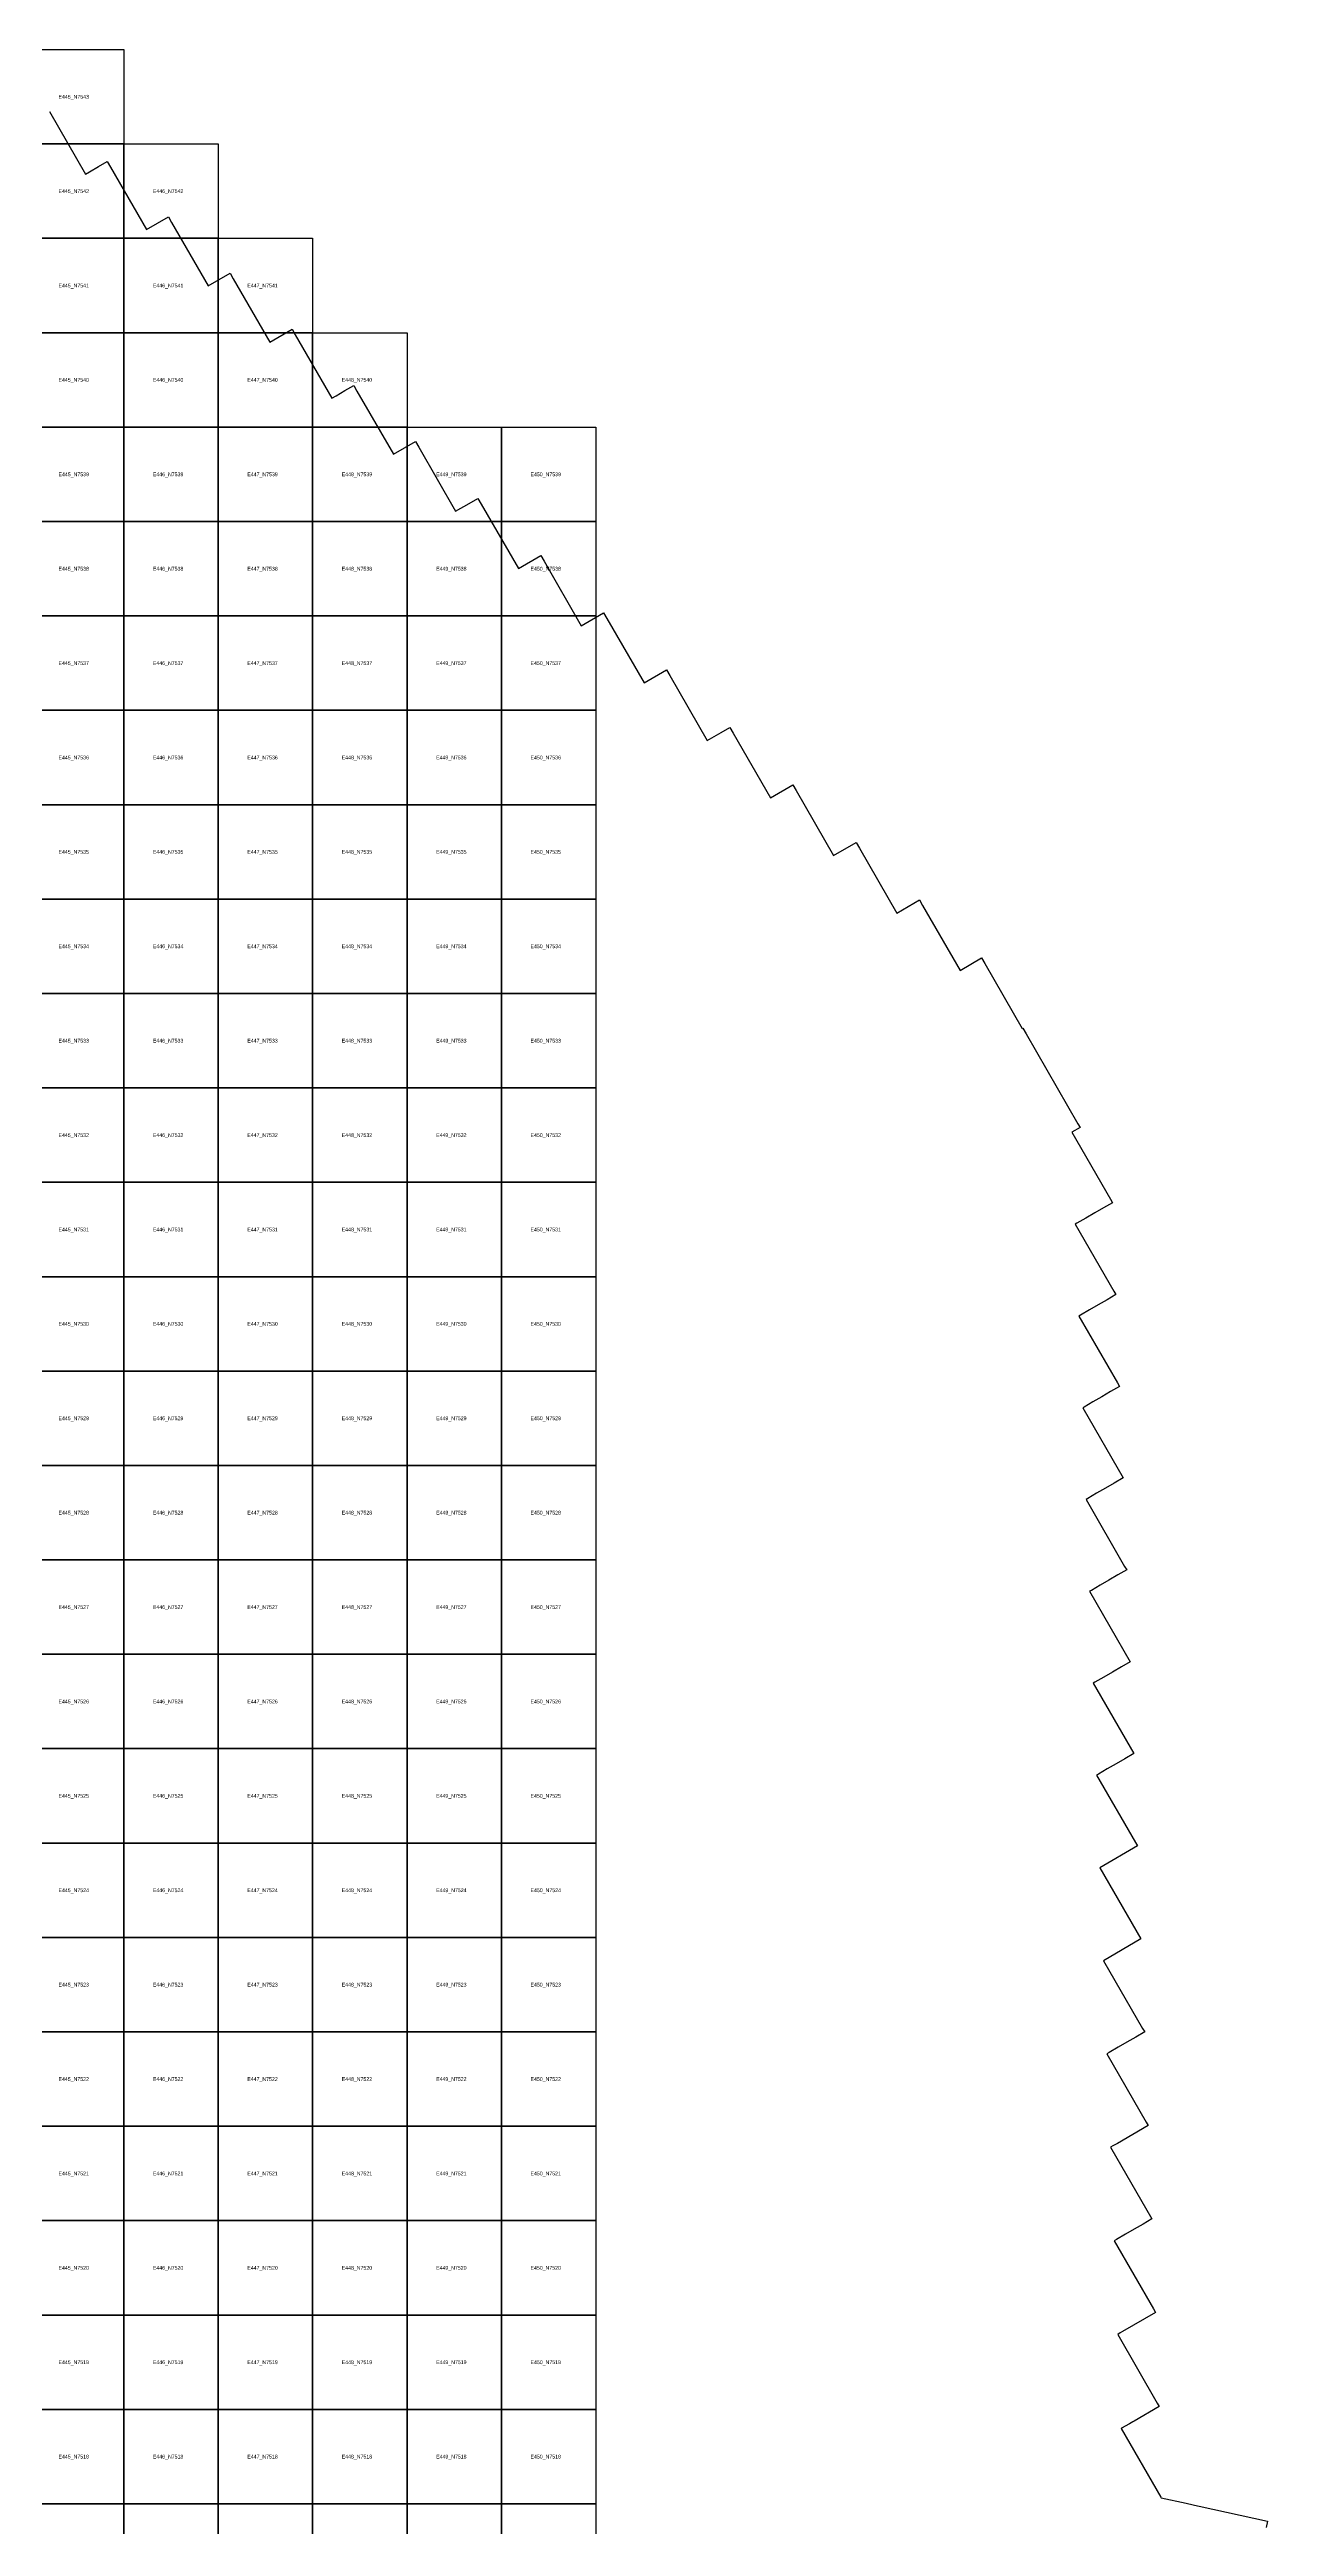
# Model space of a CAD drawing. Extents: x 325010 to 598009, y 7224244 to 7547000.
# Drawn here: x 445213 to 458115, y 7517760 to 7544000 of the extents above; entities that cross this region are included whole.
import ezdxf

# ---------------------------------------------------------------- set-up
doc = ezdxf.new("R2010")
doc.units = 0
doc.layers.add('Limpopo_1', color=7, linetype='Continuous')
doc.layers.add('R', color=7, linetype='Continuous')

msp = doc.modelspace()

# ---------------------------------------------------------------- linework, layer by layer
for points in [[(450000, 7539000), (450000, 7540000), (451000, 7540000), (451000, 7539000)], [(450000, 7538000), (450000, 7539000), (451000, 7539000), (451000, 7538000)], [(450000, 7537000), (450000, 7538000), (451000, 7538000), (451000, 7537000)], [(450000, 7536000), (450000, 7537000), (451000, 7537000), (451000, 7536000)], [(450000, 7535000), (450000, 7536000), (451000, 7536000), (451000, 7535000)], [(450000, 7534000), (450000, 7535000), (451000, 7535000), (451000, 7534000)], [(450000, 7533000), (450000, 7534000), (451000, 7534000), (451000, 7533000)], [(450000, 7532000), (450000, 7533000), (451000, 7533000), (451000, 7532000)], [(450000, 7531000), (450000, 7532000), (451000, 7532000), (451000, 7531000)], [(450000, 7530000), (450000, 7531000), (451000, 7531000), (451000, 7530000)], [(450000, 7529000), (450000, 7530000), (451000, 7530000), (451000, 7529000)], [(450000, 7528000), (450000, 7529000), (451000, 7529000), (451000, 7528000)], [(450000, 7527000), (450000, 7528000), (451000, 7528000), (451000, 7527000)], [(450000, 7526000), (450000, 7527000), (451000, 7527000), (451000, 7526000)], [(450000, 7525000), (450000, 7526000), (451000, 7526000), (451000, 7525000)], [(450000, 7524000), (450000, 7525000), (451000, 7525000), (451000, 7524000)], [(450000, 7523000), (450000, 7524000), (451000, 7524000), (451000, 7523000)], [(450000, 7522000), (450000, 7523000), (451000, 7523000), (451000, 7522000)], [(450000, 7521000), (450000, 7522000), (451000, 7522000), (451000, 7521000)], [(450000, 7520000), (450000, 7521000), (451000, 7521000), (451000, 7520000)], [(450000, 7519000), (450000, 7520000), (451000, 7520000), (451000, 7519000)], [(450000, 7518000), (450000, 7519000), (451000, 7519000), (451000, 7518000)], [(450000, 7517000), (450000, 7518000), (451000, 7518000), (451000, 7517000)]]:
    msp.add_lwpolyline(points, close=True)
at = {"layer": 'Limpopo_1'}
for points in [[(445000, 7543000), (445000, 7544000), (446000, 7544000), (446000, 7543000)], [(445000, 7542000), (445000, 7543000), (446000, 7543000), (446000, 7542000)], [(446000, 7542000), (446000, 7543000), (447000, 7543000), (447000, 7542000)], [(445000, 7541000), (445000, 7542000), (446000, 7542000), (446000, 7541000)], [(446000, 7541000), (446000, 7542000), (447000, 7542000), (447000, 7541000)], [(447000, 7541000), (447000, 7542000), (448000, 7542000), (448000, 7541000)], [(445000, 7540000), (445000, 7541000), (446000, 7541000), (446000, 7540000)], [(446000, 7540000), (446000, 7541000), (447000, 7541000), (447000, 7540000)], [(447000, 7540000), (447000, 7541000), (448000, 7541000), (448000, 7540000)], [(448000, 7540000), (448000, 7541000), (449000, 7541000), (449000, 7540000)], [(445000, 7539000), (445000, 7540000), (446000, 7540000), (446000, 7539000)], [(446000, 7539000), (446000, 7540000), (447000, 7540000), (447000, 7539000)], [(447000, 7539000), (447000, 7540000), (448000, 7540000), (448000, 7539000)], [(448000, 7539000), (448000, 7540000), (449000, 7540000), (449000, 7539000)], [(449000, 7539000), (449000, 7540000), (450000, 7540000), (450000, 7539000)], [(445000, 7538000), (445000, 7539000), (446000, 7539000), (446000, 7538000)], [(446000, 7538000), (446000, 7539000), (447000, 7539000), (447000, 7538000)], [(447000, 7538000), (447000, 7539000), (448000, 7539000), (448000, 7538000)], [(448000, 7538000), (448000, 7539000), (449000, 7539000), (449000, 7538000)], [(449000, 7538000), (449000, 7539000), (450000, 7539000), (450000, 7538000)], [(445000, 7537000), (445000, 7538000), (446000, 7538000), (446000, 7537000)], [(446000, 7537000), (446000, 7538000), (447000, 7538000), (447000, 7537000)], [(447000, 7537000), (447000, 7538000), (448000, 7538000), (448000, 7537000)], [(448000, 7537000), (448000, 7538000), (449000, 7538000), (449000, 7537000)], [(449000, 7537000), (449000, 7538000), (450000, 7538000), (450000, 7537000)], [(445000, 7536000), (445000, 7537000), (446000, 7537000), (446000, 7536000)], [(446000, 7536000), (446000, 7537000), (447000, 7537000), (447000, 7536000)], [(447000, 7536000), (447000, 7537000), (448000, 7537000), (448000, 7536000)], [(448000, 7536000), (448000, 7537000), (449000, 7537000), (449000, 7536000)], [(449000, 7536000), (449000, 7537000), (450000, 7537000), (450000, 7536000)], [(445000, 7535000), (445000, 7536000), (446000, 7536000), (446000, 7535000)], [(446000, 7535000), (446000, 7536000), (447000, 7536000), (447000, 7535000)], [(447000, 7535000), (447000, 7536000), (448000, 7536000), (448000, 7535000)], [(448000, 7535000), (448000, 7536000), (449000, 7536000), (449000, 7535000)], [(449000, 7535000), (449000, 7536000), (450000, 7536000), (450000, 7535000)], [(445000, 7534000), (445000, 7535000), (446000, 7535000), (446000, 7534000)], [(446000, 7534000), (446000, 7535000), (447000, 7535000), (447000, 7534000)], [(447000, 7534000), (447000, 7535000), (448000, 7535000), (448000, 7534000)], [(448000, 7534000), (448000, 7535000), (449000, 7535000), (449000, 7534000)], [(449000, 7534000), (449000, 7535000), (450000, 7535000), (450000, 7534000)], [(445000, 7533000), (445000, 7534000), (446000, 7534000), (446000, 7533000)], [(446000, 7533000), (446000, 7534000), (447000, 7534000), (447000, 7533000)], [(447000, 7533000), (447000, 7534000), (448000, 7534000), (448000, 7533000)], [(448000, 7533000), (448000, 7534000), (449000, 7534000), (449000, 7533000)], [(449000, 7533000), (449000, 7534000), (450000, 7534000), (450000, 7533000)], [(445000, 7532000), (445000, 7533000), (446000, 7533000), (446000, 7532000)], [(446000, 7532000), (446000, 7533000), (447000, 7533000), (447000, 7532000)], [(447000, 7532000), (447000, 7533000), (448000, 7533000), (448000, 7532000)], [(448000, 7532000), (448000, 7533000), (449000, 7533000), (449000, 7532000)], [(449000, 7532000), (449000, 7533000), (450000, 7533000), (450000, 7532000)], [(445000, 7531000), (445000, 7532000), (446000, 7532000), (446000, 7531000)], [(446000, 7531000), (446000, 7532000), (447000, 7532000), (447000, 7531000)], [(447000, 7531000), (447000, 7532000), (448000, 7532000), (448000, 7531000)], [(448000, 7531000), (448000, 7532000), (449000, 7532000), (449000, 7531000)], [(449000, 7531000), (449000, 7532000), (450000, 7532000), (450000, 7531000)], [(445000, 7530000), (445000, 7531000), (446000, 7531000), (446000, 7530000)], [(446000, 7530000), (446000, 7531000), (447000, 7531000), (447000, 7530000)], [(447000, 7530000), (447000, 7531000), (448000, 7531000), (448000, 7530000)], [(448000, 7530000), (448000, 7531000), (449000, 7531000), (449000, 7530000)], [(449000, 7530000), (449000, 7531000), (450000, 7531000), (450000, 7530000)], [(445000, 7529000), (445000, 7530000), (446000, 7530000), (446000, 7529000)], [(446000, 7529000), (446000, 7530000), (447000, 7530000), (447000, 7529000)], [(447000, 7529000), (447000, 7530000), (448000, 7530000), (448000, 7529000)], [(448000, 7529000), (448000, 7530000), (449000, 7530000), (449000, 7529000)], [(449000, 7529000), (449000, 7530000), (450000, 7530000), (450000, 7529000)], [(445000, 7528000), (445000, 7529000), (446000, 7529000), (446000, 7528000)], [(446000, 7528000), (446000, 7529000), (447000, 7529000), (447000, 7528000)], [(447000, 7528000), (447000, 7529000), (448000, 7529000), (448000, 7528000)], [(448000, 7528000), (448000, 7529000), (449000, 7529000), (449000, 7528000)], [(449000, 7528000), (449000, 7529000), (450000, 7529000), (450000, 7528000)], [(445000, 7527000), (445000, 7528000), (446000, 7528000), (446000, 7527000)], [(446000, 7527000), (446000, 7528000), (447000, 7528000), (447000, 7527000)], [(447000, 7527000), (447000, 7528000), (448000, 7528000), (448000, 7527000)], [(448000, 7527000), (448000, 7528000), (449000, 7528000), (449000, 7527000)], [(449000, 7527000), (449000, 7528000), (450000, 7528000), (450000, 7527000)], [(445000, 7526000), (445000, 7527000), (446000, 7527000), (446000, 7526000)], [(446000, 7526000), (446000, 7527000), (447000, 7527000), (447000, 7526000)], [(447000, 7526000), (447000, 7527000), (448000, 7527000), (448000, 7526000)], [(448000, 7526000), (448000, 7527000), (449000, 7527000), (449000, 7526000)], [(449000, 7526000), (449000, 7527000), (450000, 7527000), (450000, 7526000)], [(445000, 7525000), (445000, 7526000), (446000, 7526000), (446000, 7525000)], [(446000, 7525000), (446000, 7526000), (447000, 7526000), (447000, 7525000)], [(447000, 7525000), (447000, 7526000), (448000, 7526000), (448000, 7525000)], [(448000, 7525000), (448000, 7526000), (449000, 7526000), (449000, 7525000)], [(449000, 7525000), (449000, 7526000), (450000, 7526000), (450000, 7525000)], [(445000, 7524000), (445000, 7525000), (446000, 7525000), (446000, 7524000)], [(446000, 7524000), (446000, 7525000), (447000, 7525000), (447000, 7524000)], [(447000, 7524000), (447000, 7525000), (448000, 7525000), (448000, 7524000)], [(448000, 7524000), (448000, 7525000), (449000, 7525000), (449000, 7524000)], [(449000, 7524000), (449000, 7525000), (450000, 7525000), (450000, 7524000)], [(445000, 7523000), (445000, 7524000), (446000, 7524000), (446000, 7523000)], [(446000, 7523000), (446000, 7524000), (447000, 7524000), (447000, 7523000)], [(447000, 7523000), (447000, 7524000), (448000, 7524000), (448000, 7523000)], [(448000, 7523000), (448000, 7524000), (449000, 7524000), (449000, 7523000)], [(449000, 7523000), (449000, 7524000), (450000, 7524000), (450000, 7523000)], [(445000, 7522000), (445000, 7523000), (446000, 7523000), (446000, 7522000)], [(446000, 7522000), (446000, 7523000), (447000, 7523000), (447000, 7522000)], [(447000, 7522000), (447000, 7523000), (448000, 7523000), (448000, 7522000)], [(448000, 7522000), (448000, 7523000), (449000, 7523000), (449000, 7522000)], [(449000, 7522000), (449000, 7523000), (450000, 7523000), (450000, 7522000)], [(445000, 7521000), (445000, 7522000), (446000, 7522000), (446000, 7521000)], [(446000, 7521000), (446000, 7522000), (447000, 7522000), (447000, 7521000)], [(447000, 7521000), (447000, 7522000), (448000, 7522000), (448000, 7521000)], [(448000, 7521000), (448000, 7522000), (449000, 7522000), (449000, 7521000)], [(449000, 7521000), (449000, 7522000), (450000, 7522000), (450000, 7521000)], [(445000, 7520000), (445000, 7521000), (446000, 7521000), (446000, 7520000)], [(446000, 7520000), (446000, 7521000), (447000, 7521000), (447000, 7520000)], [(447000, 7520000), (447000, 7521000), (448000, 7521000), (448000, 7520000)], [(448000, 7520000), (448000, 7521000), (449000, 7521000), (449000, 7520000)], [(449000, 7520000), (449000, 7521000), (450000, 7521000), (450000, 7520000)], [(445000, 7519000), (445000, 7520000), (446000, 7520000), (446000, 7519000)], [(446000, 7519000), (446000, 7520000), (447000, 7520000), (447000, 7519000)], [(447000, 7519000), (447000, 7520000), (448000, 7520000), (448000, 7519000)], [(448000, 7519000), (448000, 7520000), (449000, 7520000), (449000, 7519000)], [(449000, 7519000), (449000, 7520000), (450000, 7520000), (450000, 7519000)], [(445000, 7518000), (445000, 7519000), (446000, 7519000), (446000, 7518000)], [(446000, 7518000), (446000, 7519000), (447000, 7519000), (447000, 7518000)], [(447000, 7518000), (447000, 7519000), (448000, 7519000), (448000, 7518000)], [(448000, 7518000), (448000, 7519000), (449000, 7519000), (449000, 7518000)], [(449000, 7518000), (449000, 7519000), (450000, 7519000), (450000, 7518000)], [(445000, 7517000), (445000, 7518000), (446000, 7518000), (446000, 7517000)], [(446000, 7517000), (446000, 7518000), (447000, 7518000), (447000, 7517000)], [(447000, 7517000), (447000, 7518000), (448000, 7518000), (448000, 7517000)], [(448000, 7517000), (448000, 7518000), (449000, 7518000), (449000, 7517000)], [(449000, 7517000), (449000, 7518000), (450000, 7518000), (450000, 7517000)]]:
    msp.add_lwpolyline(points, close=True, dxfattribs=at)
at = {"layer": 'R'}
msp.add_lwpolyline([(445212, 7543343), (445594, 7542680), (445638, 7542705), (445732, 7542760), (445825, 7542814), (445860, 7542755), (446241, 7542093), (446472, 7542227), (446506, 7542167), (446893, 7541496), (447126, 7541632), (447160, 7541572), (447548, 7540901), (447782, 7541036), (447816, 7540977), (448203, 7540306), (448248, 7540332), (448342, 7540387), (448436, 7540441), (448470, 7540382), (448856, 7539712), (449089, 7539847), (449124, 7539787), (449515, 7539108), (449658, 7539191), (449751, 7539245), (449786, 7539185), (450180, 7538502), (450417, 7538639), (450452, 7538580), (450846, 7537896), (451083, 7538034), (451118, 7537974), (451512, 7537291), (451749, 7537428), (451783, 7537369), (452180, 7536680), (452326, 7536764), (452420, 7536818), (452454, 7536759), (452849, 7536072), (453088, 7536210), (453122, 7536150), (453519, 7535462), (453758, 7535600), (453792, 7535541), (454189, 7534852), (454428, 7534991), (454462, 7534931), (454858, 7534244), (455087, 7534377), (455122, 7534317), (455518, 7533630), (455523, 7533633), (455558, 7533573), (456107, 7532619), (456129, 7532581), (456042, 7532531), (456451, 7531821), (456472, 7531784), (456378, 7531730), (456285, 7531676), (456191, 7531621), (456097, 7531567), (456079, 7531557), (456487, 7530848), (456509, 7530811), (456415, 7530756), (456322, 7530702), (456228, 7530648), (456134, 7530594), (456117, 7530583), (456526, 7529874), (456547, 7529837), (456453, 7529782), (456359, 7529728), (456266, 7529674), (456172, 7529619), (456158, 7529611), (456586, 7528868), (456492, 7528813), (456399, 7528759), (456305, 7528705), (456211, 7528650), (456194, 7528640), (456602, 7527931), (456624, 7527894), (456530, 7527840), (456436, 7527785), (456343, 7527731), (456249, 7527677), (456231, 7527667), (456662, 7526920), (456568, 7526866), (456474, 7526811), (456381, 7526757), (456287, 7526703), (456270, 7526693), (456699, 7525948), (456605, 7525894), (456511, 7525840), (456418, 7525785), (456324, 7525731), (456304, 7525720), (456716, 7525006), (456737, 7524969), (456340, 7524739), (456775, 7523984), (456378, 7523754), (456792, 7523036), (456814, 7522999), (456720, 7522945), (456626, 7522891), (456533, 7522837), (456439, 7522782), (456414, 7522768), (456831, 7522045), (456852, 7522008), (456526, 7521819), (456478, 7521791), (456453, 7521777), (456890, 7521018), (456797, 7520964), (456703, 7520910), (456610, 7520856), (456516, 7520802), (456491, 7520787), (456908, 7520065), (456929, 7520028), (456579, 7519825), (456554, 7519810), (456528, 7519795), (456947, 7519068), (456968, 7519031), (456703, 7518877), (456688, 7518868), (456652, 7518848), (456570, 7518800), (456566, 7518798), (456986, 7518071), (456989, 7518065), (457255, 7518006), (457268, 7518003), (457374, 7517980), (457390, 7517976), (458115, 7517815), (458100, 7517749)], dxfattribs=at)

# ---------------------------------------------------------------- texts
for s, p in [('E450_N7539', (450308, 7539480)), ('E450_N7538', (450308, 7538480)), ('E450_N7537', (450308, 7537480)), ('E450_N7536', (450308, 7536480)), ('E450_N7535', (450308, 7535480)), ('E450_N7534', (450308, 7534480)), ('E450_N7533', (450308, 7533480)), ('E450_N7532', (450308, 7532480)), ('E450_N7531', (450308, 7531480)), ('E450_N7530', (450308, 7530480)), ('E450_N7529', (450308, 7529480)), ('E450_N7528', (450308, 7528480)), ('E450_N7527', (450308, 7527480)), ('E450_N7526', (450308, 7526480)), ('E450_N7525', (450308, 7525480)), ('E450_N7524', (450308, 7524480)), ('E450_N7523', (450308, 7523480)), ('E450_N7522', (450308, 7522480)), ('E450_N7521', (450308, 7521480)), ('E450_N7520', (450308, 7520480)), ('E450_N7519', (450308, 7519480)), ('E450_N7518', (450308, 7518480))]:
    msp.add_text(s, height=40).set_placement(p)
at = {"layer": 'Limpopo_1'}
for s, p in [('E445_N7543', (445308, 7543480)), ('E445_N7542', (445308, 7542480)), ('E446_N7542', (446308, 7542480)), ('E445_N7541', (445308, 7541480)), ('E446_N7541', (446308, 7541480)), ('E447_N7541', (447308, 7541480)), ('E445_N7540', (445308, 7540480)), ('E446_N7540', (446308, 7540480)), ('E447_N7540', (447308, 7540480)), ('E448_N7540', (448308, 7540480)), ('E445_N7539', (445308, 7539480)), ('E446_N7539', (446308, 7539480)), ('E447_N7539', (447308, 7539480)), ('E448_N7539', (448308, 7539480)), ('E449_N7539', (449308, 7539480)), ('E445_N7538', (445308, 7538480)), ('E446_N7538', (446308, 7538480)), ('E447_N7538', (447308, 7538480)), ('E448_N7538', (448308, 7538480)), ('E449_N7538', (449308, 7538480)), ('E445_N7537', (445308, 7537480)), ('E446_N7537', (446308, 7537480)), ('E447_N7537', (447308, 7537480)), ('E448_N7537', (448308, 7537480)), ('E449_N7537', (449308, 7537480)), ('E445_N7536', (445308, 7536480)), ('E446_N7536', (446308, 7536480)), ('E447_N7536', (447308, 7536480)), ('E448_N7536', (448308, 7536480)), ('E449_N7536', (449308, 7536480)), ('E445_N7535', (445308, 7535480)), ('E446_N7535', (446308, 7535480)), ('E447_N7535', (447308, 7535480)), ('E448_N7535', (448308, 7535480)), ('E449_N7535', (449308, 7535480)), ('E445_N7534', (445308, 7534480)), ('E446_N7534', (446308, 7534480)), ('E447_N7534', (447308, 7534480)), ('E448_N7534', (448308, 7534480)), ('E449_N7534', (449308, 7534480)), ('E445_N7533', (445308, 7533480)), ('E446_N7533', (446308, 7533480)), ('E447_N7533', (447308, 7533480)), ('E448_N7533', (448308, 7533480)), ('E449_N7533', (449308, 7533480)), ('E445_N7532', (445308, 7532480)), ('E446_N7532', (446308, 7532480)), ('E447_N7532', (447308, 7532480)), ('E448_N7532', (448308, 7532480)), ('E449_N7532', (449308, 7532480)), ('E445_N7531', (445308, 7531480)), ('E446_N7531', (446308, 7531480)), ('E447_N7531', (447308, 7531480)), ('E448_N7531', (448308, 7531480)), ('E449_N7531', (449308, 7531480)), ('E445_N7530', (445308, 7530480)), ('E446_N7530', (446308, 7530480)), ('E447_N7530', (447308, 7530480)), ('E448_N7530', (448308, 7530480)), ('E449_N7530', (449308, 7530480)), ('E445_N7529', (445308, 7529480)), ('E446_N7529', (446308, 7529480)), ('E447_N7529', (447308, 7529480)), ('E448_N7529', (448308, 7529480)), ('E449_N7529', (449308, 7529480)), ('E445_N7528', (445308, 7528480)), ('E446_N7528', (446308, 7528480)), ('E447_N7528', (447308, 7528480)), ('E448_N7528', (448308, 7528480)), ('E449_N7528', (449308, 7528480)), ('E445_N7527', (445308, 7527480)), ('E446_N7527', (446308, 7527480)), ('E447_N7527', (447308, 7527480)), ('E448_N7527', (448308, 7527480)), ('E449_N7527', (449308, 7527480)), ('E445_N7526', (445308, 7526480)), ('E446_N7526', (446308, 7526480)), ('E447_N7526', (447308, 7526480)), ('E448_N7526', (448308, 7526480)), ('E449_N7526', (449308, 7526480)), ('E445_N7525', (445308, 7525480)), ('E446_N7525', (446308, 7525480)), ('E447_N7525', (447308, 7525480)), ('E448_N7525', (448308, 7525480)), ('E449_N7525', (449308, 7525480)), ('E445_N7524', (445308, 7524480)), ('E446_N7524', (446308, 7524480)), ('E447_N7524', (447308, 7524480)), ('E448_N7524', (448308, 7524480)), ('E449_N7524', (449308, 7524480)), ('E445_N7523', (445308, 7523480)), ('E446_N7523', (446308, 7523480)), ('E447_N7523', (447308, 7523480)), ('E448_N7523', (448308, 7523480)), ('E449_N7523', (449308, 7523480)), ('E445_N7522', (445308, 7522480)), ('E446_N7522', (446308, 7522480)), ('E447_N7522', (447308, 7522480)), ('E448_N7522', (448308, 7522480)), ('E449_N7522', (449308, 7522480)), ('E445_N7521', (445308, 7521480)), ('E446_N7521', (446308, 7521480)), ('E447_N7521', (447308, 7521480)), ('E448_N7521', (448308, 7521480)), ('E449_N7521', (449308, 7521480)), ('E445_N7520', (445308, 7520480)), ('E446_N7520', (446308, 7520480)), ('E447_N7520', (447308, 7520480)), ('E448_N7520', (448308, 7520480)), ('E449_N7520', (449308, 7520480)), ('E445_N7519', (445308, 7519480)), ('E446_N7519', (446308, 7519480)), ('E447_N7519', (447308, 7519480)), ('E448_N7519', (448308, 7519480)), ('E449_N7519', (449308, 7519480)), ('E445_N7518', (445308, 7518480)), ('E446_N7518', (446308, 7518480)), ('E447_N7518', (447308, 7518480)), ('E448_N7518', (448308, 7518480)), ('E449_N7518', (449308, 7518480))]:
    msp.add_text(s, height=40, dxfattribs=at).set_placement(p)

doc.saveas('drawing.dxf')
